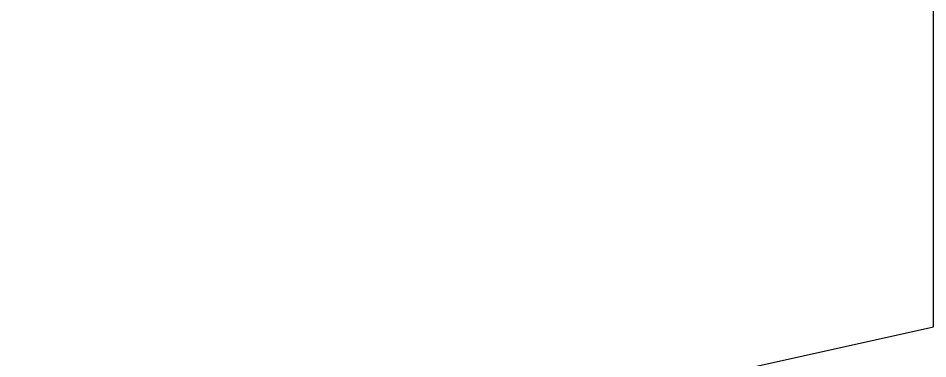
# Model space of a CAD drawing. Header units: millimetres. Extents: x 77165 to 11476408, y -193619 to 1121001.
# Drawn here: x 203700.1 to 203933.4, y 294361.8 to 294449.3 of the extents above; entities that cross this region are included whole.
import ezdxf

# ---------------------------------------------------------------- set-up
doc = ezdxf.new("R2010")
doc.units = ezdxf.units.MM
doc.layers.get('Defpoints').update_dxf_attribs({"color": 3})
doc.layers.add('Элементы узлов', color=7, linetype='Continuous', lineweight=9)
doc.styles.add('ISOCPEUR', font='isocpeur.ttf', dxfattribs={"width": 0.7, "height": 270})
doc.dimstyles.new('R_100', dxfattribs={"dimtxt": 270, "dimasz": 120, "dimexe": 100, "dimexo": 100, "dimgap": 80, "dimtad": 1, "dimdec": 0, "dimrnd": 5, "dimzin": 0, "dimdsep": 46, "dimtxsty": 'ISOCPEUR', "dimblk": 'ARCHTICK', "dimcen": 100, "dimdle": 100, "dimclrd": 256, "dimclre": 256, "dimclrt": 256, "dimadec": 0, "dimazin": 0, "dimtfac": 2, "dimtdec": 0, "dimtofl": 0, "dimtmove": 1, "dimatfit": 3, "dimfxl": 1, "dimtvp": 3, "dimtolj": 1, "dimtzin": 0, "dimarcsym": 0})

# ---------------------------------------------------------------- blocks, each defined once
blk = doc.blocks.new('*U619')
at = {"color": 8}
blk.add_lwpolyline([(0, -6.5058), (0, 2.4429), (2.25, 2.9429), (-2.25, 3.4429), (0, 3.9429), (0, 13.5017)], dxfattribs=at)
blk = doc.blocks.new('_ARCHTICK')
at = {"color": 0, "linetype": 'ByBlock', "const_width": 0.15}
blk.add_lwpolyline([(-0.5, -0.5), (0.5, 0.5)], dxfattribs=at)
blk = doc.blocks.new('*D637')
at = {"layer": 'Defpoints', "color": 0, "transparency": 16777216}
for p in [(203934.89, 295172.79), (203530.95, 294472.79), (203934.89, 294472.79)]:
    blk.add_point(p, dxfattribs=at)
at = {"layer": 'Элементы узлов', "lineweight": -2, "transparency": 16777216}
for p, q in [((203530.95, 295272.79), (203530.95, 294372.79)), ((203834.89, 295172.79), (203430.95, 295172.79)), ((203834.89, 294472.79), (203430.95, 294472.79))]:
    blk.add_line(p, q, dxfattribs=at)
at = {"layer": 'Элементы узлов', "lineweight": -2, "transparency": 16777216, "xscale": 120, "yscale": 120, "zscale": 120}
for p, rotation in [((203530.95, 295172.79), 90), ((203530.95, 294472.79), 270)]:
    blk.add_blockref('_ARCHTICK', p, dxfattribs=dict(at, rotation=rotation))
at = {"layer": 'Элементы узлов', "lineweight": 15, "transparency": 16777216, "insert": (203315.95, 294822.79), "char_height": 270, "attachment_point": 5, "rotation": 90, "style": 'ISOCPEUR'}
blk.add_mtext('\\A1;70', dxfattribs=at)

msp = doc.modelspace()

# ---------------------------------------------------------------- block references
at = {"layer": 'Элементы узлов', "xscale": 100, "yscale": 100, "zscale": 100}
msp.add_blockref('*U619', (203934.89129, 293975.68163), dxfattribs=at)

# ---------------------------------------------------------------- dimensions: what is measured, and where the dimension line sits
at = {"layer": 'Элементы узлов', "lineweight": 15}
dim = msp.add_linear_dim(base=(203530.95, 294472.78747), p1=(203934.89129, 295172.78747), p2=(203934.89129, 294472.78747), angle=90, text='70', dimstyle='R_100', override={"dimpost": '\\X'}, dxfattribs=at)
dim.commit()
dim.dimension.update_dxf_attribs({"geometry": '*D637', "text_midpoint": (203315.95, 294822.78747)})

doc.saveas('drawing.dxf')
